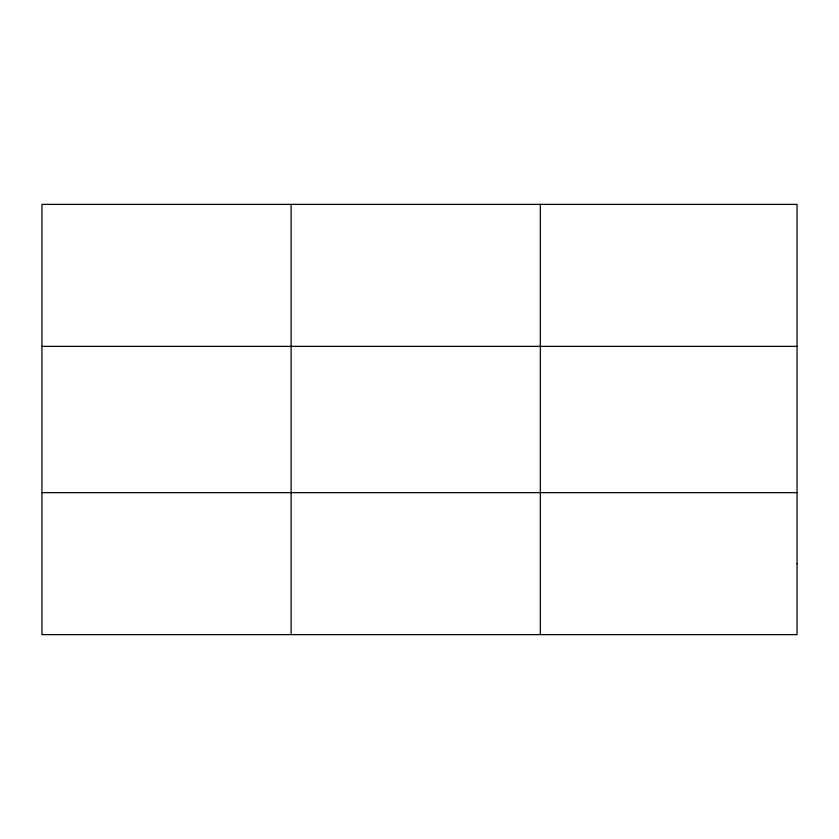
<?xml version="1.0" encoding="UTF-8"?>
<svg xmlns="http://www.w3.org/2000/svg" width="839" height="839" viewBox="0 0 839 839"><rect width="100%" height="100%" fill="white"/><g stroke="black" fill="none" stroke-linecap="round" stroke-linejoin="round"><path stroke-width="1.26" d="M291.133 204.38L291.133 634.62M540.316 204.38L540.316 634.62M41.95 346.36L797.05 346.36M41.95 492.64L797.05 492.64M797.05 563.63L797.05 634.62L41.95 634.62L41.95 204.38L797.05 204.38L797.05 563.63"/></g></svg>
